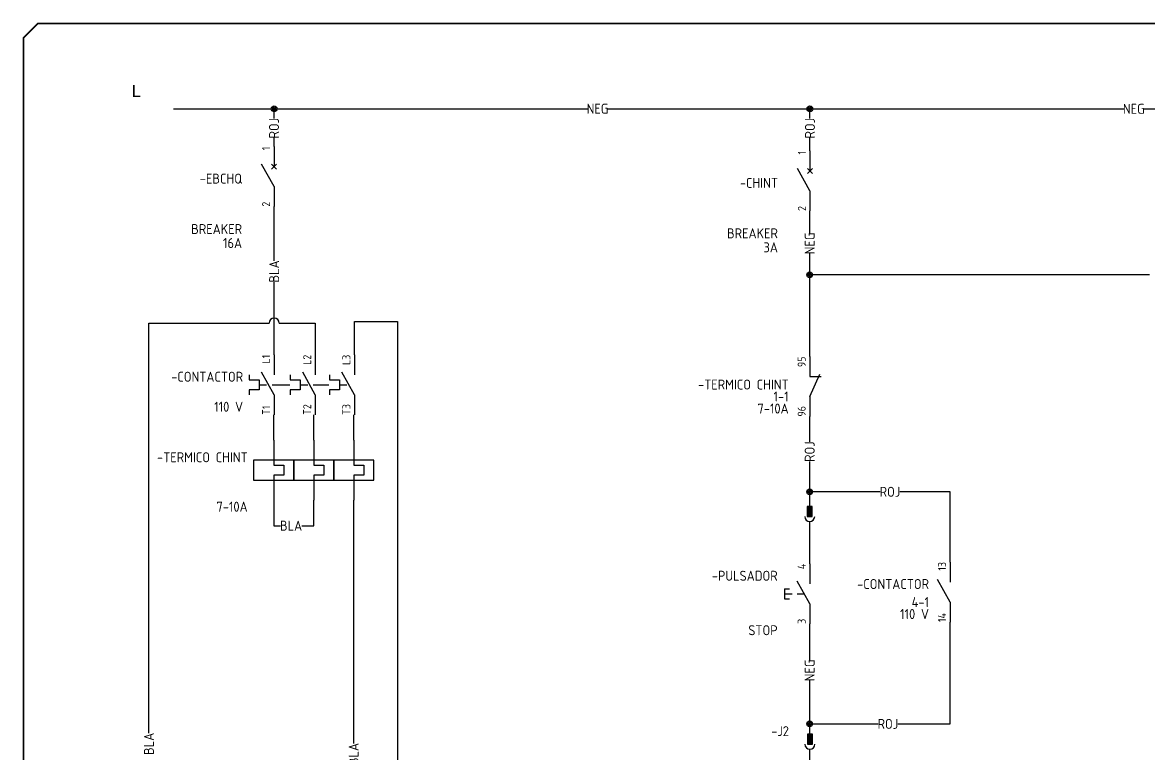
# Model space of a CAD drawing. Header units: inches. Extents: x 1 to 983, y 1 to 650.
# Drawn here: x 1 to 564, y 284 to 650 of the extents above; entities that cross this region are included whole.
import ezdxf
from ezdxf.enums import TextEntityAlignment as Align

# ---------------------------------------------------------------- set-up
doc = ezdxf.new("R2010")
doc.units = ezdxf.units.IN
doc.header["$MEASUREMENT"] = 0
for name, color, linetype in [('DESC', 150, 'Continuous'), ('DESCCHILD', 20, 'Continuous'), ('LINK', 9, 'Continuous'), ('LOC', 8, 'Continuous'), ('MISC', 7, 'Continuous'), ('SYMS', 7, 'Continuous'), ('TAGS', 150, 'Continuous'), ('TERMS', 123, 'Continuous'), ('TITLE', 7, 'Continuous'), ('WHT_12_THHN', 7, 'Continuous'), ('XREFCHILD', 134, 'Continuous')]:
    doc.layers.add(name, color=color, linetype=linetype)
doc.styles.get("Standard").update_dxf_attribs({"font": 'arial.ttf'})
doc.styles.add('WD_IEC', font='ISOCP2.shx', dxfattribs={"width": 0.9, "height": 4})

# ---------------------------------------------------------------- blocks, each defined once
blk = doc.blocks.new('NO_NUM_acade_title')
at = {"layer": 'TITLE', "const_width": 0.0312}
blk.add_lwpolyline([(30.594, 0.281), (30.594, 22.177), (30.344, 22.427), (0.281, 22.427), (0.031, 22.177), (0.031, 0.281), (0.281, 0.031), (30.344, 0.031)], close=True, dxfattribs=at)
blk = doc.blocks.new('VCB1')
for p, q in [((0, 7.5), (0, 2.5)), ((0, -2.5), (-3.12, 3.12)), ((0.62, 1.88), (-0.62, 3.12)), ((-0.62, 1.88), (0.62, 3.12)), ((0, -2.5), (0, -7.5))]:
    blk.add_line(p, q)
at = {"style": 'WD_IEC'}
for tag, p in [('INST', (-8, 5.25)), ('LOC', (-8, 1.75)), ('TAG1', (-8, -1.75)), ('RATING1', (-8, -6.35)), ('DESC1', (-8, -14.35)), ('DESC2', (-8, -17.85)), ('DESC3', (-8, -21.35))]:
    blk.add_attdef(tag, text='', height=2.5, dxfattribs=at).set_placement(p, align=Align.RIGHT)
blk.add_attdef('TERM01', text='', height=2, rotation=90, dxfattribs=at).set_placement((-1, 7.5), align=Align.RIGHT)
at = {"style": 'WD_IEC', "flags": 1}
for tag, p, height in [('X2TERM01', (0, 7.5), 0.32), ('MFG', (2.75, 6.5), 1.5), ('CAT', (2.75, 4), 1.5), ('X4LINK', (-2, 0), 0.32), ('X1LINK', (-0.5, 0), 0.32), ('X8TERM02', (0, -7.5), 0.32), ('ASSYCODE', (1, -9), 1), ('FAMILY', (1, -10.5), 1), ('CATDESC', (1, -12), 1), ('CONTACT', (1, -13.5), 1), ('COMMON', (2.25, -14.75), 1)]:
    blk.add_attdef(tag, p, '', height=height, dxfattribs=at)
at = {"style": 'WD_IEC'}
blk.add_attdef('TERM02', (-1, -7.5), '', height=2, rotation=90, dxfattribs=at)
at = {"lineweight": 15, "style": 'WD_IEC'}
blk.add_attdef('XREF', text='', height=2.5, dxfattribs=at).set_placement((-8, -10.35), align=Align.RIGHT)
blk = doc.blocks.new('WDDOT')
for radius in [0.72, 0.449, 0.223]:
    blk.add_circle((0, 0), radius)
blk = doc.blocks.new('VOL1')
for p, q in [((0, 7.5), (0, 1.25)), ((-5, 2.5), (-5, -2.5)), ((5, 2.5), (-5, 2.5)), ((0, 1.25), (2.5, 1.25)), ((2.5, 1.25), (2.5, -1.25)), ((5, -2.5), (5, 2.5)), ((-5, -2.5), (5, -2.5)), ((0, -1.25), (0, -7.5)), ((2.5, -1.25), (0, -1.25))]:
    blk.add_line(p, q)
at = {"style": 'WD_IEC'}
for tag, p in [('INST', (-6.5, 9)), ('LOC', (-6.5, 5.5)), ('TAG1', (-6.5, 2)), ('RATING1', (-6.5, -2.5)), ('XREF', (-6.5, -6.5)), ('DESC1', (-6.5, -10.35)), ('DESC2', (-6.5, -13.85)), ('DESC3', (-6.5, -17.35))]:
    blk.add_attdef(tag, text='', height=2.5, dxfattribs=at).set_placement(p, align=Align.RIGHT)
blk.add_attdef('TERM01', text='', height=2, rotation=90, dxfattribs=at).set_placement((-1, 7.5), align=Align.RIGHT)
at = {"style": 'WD_IEC', "flags": 1}
for tag, p, height in [('X2TERM01', (0, 7.5), 0.32), ('MFG', (2.75, 6.5), 1.5), ('CAT', (2.75, 4), 1.5), ('X4LINK', (-5, 0), 0.32), ('X1LINK', (5, 0), 0.32), ('ASSYCODE', (1, -4), 1), ('FAMILY', (1, -5.5), 1), ('X8TERM02', (0, -7.5), 0.32), ('CATDESC', (1, -7), 1)]:
    blk.add_attdef(tag, p, '', height=height, dxfattribs=at)
at = {"style": 'WD_IEC'}
blk.add_attdef('TERM02', (-1, -7.5), '', height=2, rotation=90, dxfattribs=at)
blk = doc.blocks.new('VOL2')
for p, q in [((0, 7.5), (0, 1.25)), ((-5, 2.5), (-5, -2.5)), ((5, 2.5), (-5, 2.5)), ((0, 1.25), (2.5, 1.25)), ((2.5, 1.25), (2.5, -1.25)), ((5, -2.5), (5, 2.5)), ((-5, -2.5), (5, -2.5)), ((0, -1.25), (0, -7.5)), ((2.5, -1.25), (0, -1.25))]:
    blk.add_line(p, q)
at = {"style": 'WD_IEC'}
for tag, p in [('INST', (-6.5, 9)), ('LOC', (-6.5, 5.5)), ('TAG2', (-6.5, 2)), ('RATING1', (-6.5, -2.5)), ('XREF', (-6.5, -6.5)), ('DESC1', (-6.5, -10.35)), ('DESC2', (-6.5, -13.85)), ('DESC3', (-6.5, -17.35))]:
    blk.add_attdef(tag, text='', height=2.5, dxfattribs=at).set_placement(p, align=Align.RIGHT)
blk.add_attdef('TERM01', text='', height=2, rotation=90, dxfattribs=at).set_placement((-1, 7.5), align=Align.RIGHT)
at = {"style": 'WD_IEC', "flags": 1}
for tag, p, height in [('X2TERM01', (0, 7.5), 0.32), ('X4LINK', (-5, 0), 0.32), ('X1LINK', (5, 0), 0.32), ('FAMILY', (1, -5.5), 1), ('X8TERM02', (0, -7.5), 0.32)]:
    blk.add_attdef(tag, p, '', height=height, dxfattribs=at)
at = {"style": 'WD_IEC'}
blk.add_attdef('TERM02', (-1, -7.5), '', height=2, rotation=90, dxfattribs=at)
blk = doc.blocks.new('VOL21')
for p, q in [((0, 7.5), (0, 2.5)), ((0, -2.5), (-3.125, 3.125)), ((-6.25, 2.5), (-6.25, 1.25)), ((-6.25, 1.25), (-3.75, 1.25)), ((-3.75, 1.25), (-3.75, -1.25)), ((-3.75, 0), (-1.875, 0)), ((-6.25, -1.25), (-6.25, -2.5)), ((-3.75, -1.25), (-6.25, -1.25)), ((0, -2.5), (0, -7.5))]:
    blk.add_line(p, q)
at = {"style": 'WD_IEC'}
for tag, p in [('INST', (-7.75, 6.75)), ('LOC', (-7.75, 3.75)), ('TAG2', (-7.75, 0.75)), ('XREF', (-7.75, -3.75)), ('DESC1', (-7.75, -6.75)), ('DESC2', (-7.75, -9.75)), ('DESC3', (-7.75, -12.75))]:
    blk.add_attdef(tag, text='', height=2.5, dxfattribs=at).set_placement(p, align=Align.RIGHT)
blk.add_attdef('TERM01', text='', height=2, rotation=90, dxfattribs=at).set_placement((-1, 7.5), align=Align.RIGHT)
at = {"style": 'WD_IEC', "flags": 1}
for tag, p, height in [('X2TERM01', (0, 7.5), 0.32), ('X4LINK', (-6.375, 0), 0.32), ('X1LINK', (-0.5, 0), 0.32), ('CONTACT', (4, -3.5), 1), ('FAMILY', (4, -5), 1), ('COMMON', (5.25, -4.75), 1), ('X8TERM02', (0, -7.5), 0.32)]:
    blk.add_attdef(tag, p, '', height=height, dxfattribs=at)
at = {"style": 'WD_IEC'}
blk.add_attdef('TERM02', (-1, -7.5), '', height=2, rotation=90, dxfattribs=at)
blk = doc.blocks.new('VPB11')
for p, q in [((0, 7.5), (0, 2.5)), ((0, -2.5), (-3.125, 3.125)), ((-6.25, 1.25), (-6.25, -1.25)), ((-6.25, 1.25), (-5, 1.25)), ((-6.25, 0), (-4.375, 0)), ((-3.125, 0), (-1.389, 0)), ((-6.25, -1.25), (-5, -1.25)), ((0, -2.5), (0, -7.5))]:
    blk.add_line(p, q)
at = {"style": 'WD_IEC'}
for tag, p in [('INST', (-8, 10.25)), ('LOC', (-8, 6.75)), ('TAG1', (-8, 3.25)), ('DESC1', (-8, -10.35)), ('DESC2', (-8, -13.85)), ('DESC3', (-8, -17.35))]:
    blk.add_attdef(tag, text='', height=2.5, dxfattribs=at).set_placement(p, align=Align.RIGHT)
blk.add_attdef('TERM01', text='', height=2, rotation=90, dxfattribs=at).set_placement((-1, 7.5), align=Align.RIGHT)
at = {"style": 'WD_IEC', "flags": 1}
for tag, p, height in [('X2TERM01', (0, 7.5), 0.32), ('CONTACT', (0.5, 4.5), 1), ('COMMON', (1.75, 3.25), 1), ('X1LINK', (0, 0), 0.32), ('ASSYCODE', (1, -4), 1), ('FAMILY', (1, -5.5), 1), ('X8TERM02', (0, -7.5), 0.32), ('CATDESC', (1, -7), 1)]:
    blk.add_attdef(tag, p, '', height=height, dxfattribs=at)
at = {"style": 'WD_IEC', "flags": 9}
for tag, p in [('MFG', (-8.5, -0.25)), ('CAT', (-8.5, -2.75))]:
    blk.add_attdef(tag, text='', height=1.5, dxfattribs=at).set_placement(p, align=Align.RIGHT)
at = {"style": 'WD_IEC'}
blk.add_attdef('TERM02', (-1, -7.5), '', height=2, rotation=90, dxfattribs=at)
at = {"lineweight": 15, "style": 'WD_IEC'}
blk.add_attdef('XREF', text='', height=2.5, dxfattribs=at).set_placement((-8, -6.35), align=Align.RIGHT)
blk = doc.blocks.new('VCR21')
for p, q in [((0, 7.5), (0, 2.5)), ((0, -2.5), (-3.12, 3.12)), ((0, -2.5), (0, -7.5))]:
    blk.add_line(p, q)
at = {"style": 'WD_IEC'}
for tag, p in [('INST', (-5.25, 6.75)), ('LOC', (-5.25, 3.75)), ('TAG2', (-5.25, 0.75)), ('XREF', (-5.25, -3.75)), ('DESC1', (-5.25, -6.75)), ('DESC2', (-5.25, -9.75)), ('DESC3', (-5.25, -12.75))]:
    blk.add_attdef(tag, text='', height=2.5, dxfattribs=at).set_placement(p, align=Align.RIGHT)
blk.add_attdef('TERM01', text='', height=2, rotation=90, dxfattribs=at).set_placement((-1, 7.5), align=Align.RIGHT)
at = {"style": 'WD_IEC', "flags": 1}
for tag, p, height in [('X2TERM01', (0, 7.5), 0.32), ('X4LINK', (-2.75, 0), 0.32), ('X1LINK', (-0.5, 0), 0.32), ('CONTACT', (4, -3.5), 1), ('FAMILY', (4, -5), 1), ('COMMON', (5.25, -4.75), 1), ('X8TERM02', (0, -7.5), 0.32)]:
    blk.add_attdef(tag, p, '', height=height, dxfattribs=at)
at = {"style": 'WD_IEC'}
blk.add_attdef('TERM02', (-1, -7.5), '', height=2, rotation=90, dxfattribs=at)
blk = doc.blocks.new('VC01PJ')
for p, q in [((0, 2.5), (0, 5)), ((0, -5), (0, -1.25))]:
    blk.add_line(p, q)
blk.add_lwpolyline([(-0.63, 0), (0.62, 0), (0.62, 2.5), (-0.63, 2.5)], close=True)
blk.add_arc((0, 0), 1.25, 180, 0)
blk.add_solid([(-0.63, 2.5), (-0.63, 0), (0.62, 2.5), (0.62, 0)])
at = {"style": 'WD_IEC'}
for tag, p in [('INST', (-5.25, 8)), ('LOC', (-5.25, 5)), ('TAG1', (-5.25, 2)), ('DESC1', (-5.25, -5.6)), ('DESC2', (-5.25, -8.6)), ('DESC3', (-5.25, -11.6))]:
    blk.add_attdef(tag, text='', height=2.5, dxfattribs=at).set_placement(p, align=Align.RIGHT)
blk.add_attdef('TERM02', text='', height=2, rotation=90, dxfattribs=at).set_placement((-1, 5), align=Align.RIGHT)
at = {"style": 'WD_IEC', "flags": 1}
for tag, p, height in [('X2TERM02', (0, 5), 0.32), ('X2TERMDESC02', (0, 4.48), 0.32), ('MFG', (2.75, 4), 1.5), ('CAT', (2.75, 1.5), 1.5), ('X4LINK', (-1.25, 1.25), 0.32), ('X1LINK', (1.25, 1.25), 0.32), ('ASSYCODE', (2.75, -2.75), 1), ('X8TERM01', (0, -5), 0.32), ('X8TERMDESC01', (0, -5.52), 0.32), ('FAMILY', (2.75, -4.25), 1), ('CATDESC', (2.75, -5.75), 1)]:
    blk.add_attdef(tag, p, '', height=height, dxfattribs=at)
at = {"style": 'WD_IEC'}
blk.add_attdef('TERM01', (-1, -5), '', height=2, rotation=90, dxfattribs=at)
blk = doc.blocks.new('VC02PJ')
for p, q in [((0, 2.5), (0, 5)), ((0, -5), (0, -1.25))]:
    blk.add_line(p, q)
blk.add_lwpolyline([(-0.63, 0), (0.62, 0), (0.62, 2.5), (-0.63, 2.5)], close=True)
blk.add_arc((0, 0), 1.25, 180, 0)
blk.add_solid([(-0.63, 2.5), (-0.63, 0), (0.62, 2.5), (0.62, 0)])
at = {"style": 'WD_IEC'}
for tag, p in [('INST', (-5.25, 8)), ('LOC', (-5.25, 5)), ('TAG2', (-5.25, 2)), ('DESC1', (-5.25, -5.6)), ('DESC2', (-5.25, -8.6)), ('DESC3', (-5.25, -11.6))]:
    blk.add_attdef(tag, text='', height=2.5, dxfattribs=at).set_placement(p, align=Align.RIGHT)
blk.add_attdef('TERM02', text='', height=2, rotation=90, dxfattribs=at).set_placement((-1, 5), align=Align.RIGHT)
at = {"style": 'WD_IEC', "flags": 1}
for tag, p, height in [('X2TERM02', (0, 5), 0.32), ('X2TERMDESC02', (0, 4.48), 0.32), ('X4LINK', (-1.25, 1.25), 0.32), ('X1LINK', (1.25, 1.25), 0.32), ('X8TERM01', (0, -5), 0.32), ('X8TERMDESC01', (0, -5.52), 0.32), ('FAMILY', (2.75, -4.25), 1)]:
    blk.add_attdef(tag, p, '', height=height, dxfattribs=at)
at = {"style": 'WD_IEC'}
blk.add_attdef('TERM01', (-1, -5), '', height=2, rotation=90, dxfattribs=at)
blk = doc.blocks.new('VT0_LGENERIC')
at = {"style": 'WD_IEC'}
blk.add_attdef('COLOR', text='', height=2.5, rotation=90, dxfattribs=at).set_placement((0, 0), align=Align.MIDDLE_CENTER)
at = {"style": 'WD_IEC', "flags": 1}
for tag, p in [('X2TERM01', (0, 4)), ('X8TERM01', (0, -4))]:
    blk.add_attdef(tag, p, '', height=0.16, rotation=90, dxfattribs=at)
at = {"style": 'WD_IEC'}
for tag, p in [('X2_TINY_DOT_DONT_REMOVE', (0, 4)), ('X8_TINY_DOT_DONT_REMOVE', (0, -4))]:
    blk.add_attdef(tag, p, '', height=0.0001, rotation=90, dxfattribs=at)
blk = doc.blocks.new('HT0_LGENERIC')
at = {"style": 'WD_IEC'}
blk.add_attdef('COLOR', text='', height=2.5, dxfattribs=at).set_placement((0, 0), align=Align.MIDDLE_CENTER)
for tag, p in [('X4_TINY_DOT_DONT_REMOVE', (-2.5, 0)), ('X1_TINY_DOT_DONT_REMOVE', (2.5, 0))]:
    blk.add_attdef(tag, p, '', height=0.002, dxfattribs=at)
at = {"style": 'WD_IEC', "flags": 1}
for tag, p in [('X4TERM01', (-2.5, 0)), ('X1TERM01', (2.5, 0))]:
    blk.add_attdef(tag, p, '', height=0.2, dxfattribs=at)
blk = doc.blocks.new('VCR22')
for p, q in [((0, 7.5), (0, 2.5)), ((0, -2.5), (2.5, 3.12)), ((0, 2.5), (2.87, 2.5)), ((0, -2.5), (0, -7.5))]:
    blk.add_line(p, q)
at = {"style": 'WD_IEC'}
for tag, p in [('INST', (-5.25, 5.25)), ('LOC', (-5.25, 2.25)), ('TAG2', (-5.25, -0.75)), ('XREF', (-5.25, -3.75)), ('DESC1', (-5.25, -6.75)), ('DESC2', (-5.25, -9.75)), ('DESC3', (-5.25, -12.75))]:
    blk.add_attdef(tag, text='', height=2.5, dxfattribs=at).set_placement(p, align=Align.RIGHT)
blk.add_attdef('TERM01', text='', height=2, rotation=90, dxfattribs=at).set_placement((-1, 7.5), align=Align.RIGHT)
at = {"style": 'WD_IEC', "flags": 1}
for tag, p, height in [('X2TERM01', (0, 7.5), 0.32), ('X4LINK', (-0.55, 0), 0.32), ('X1LINK', (1.92, 0), 0.32), ('CONTACT', (4, -3.5), 1), ('FAMILY', (4, -5), 1), ('COMMON', (5.25, -4.75), 1), ('X8TERM02', (0, -7.5), 0.32)]:
    blk.add_attdef(tag, p, '', height=height, dxfattribs=at)
at = {"style": 'WD_IEC'}
blk.add_attdef('TERM02', (-1, -7.5), '', height=2, rotation=90, dxfattribs=at)

msp = doc.modelspace()

# ---------------------------------------------------------------- linework, layer by layer
at = {"layer": 'LINK'}
for points in [[(125.79, 468.58), (134.55, 468.58)], [(146.3, 468.58), (154.13, 468.58)], [(136.55, 425.86), (136.55, 425.86)], [(156.55, 425.86), (156.55, 425.86)]]:
    msp.add_lwpolyline(points, dxfattribs=at)
at = {"layer": 'WHT_12_THHN'}
for p, q in [((76.5, 606.5), (283.33, 606.5)), ((126.79, 601.68), (126.79, 606.5)), ((293.42, 606.5), (551.32, 606.5)), ((394.51, 601.68), (394.51, 606.5)), ((561.41, 606.5), (840.64, 606.5)), ((126.79, 587.57), (126.79, 591.88)), ((394.51, 585.44), (394.51, 591.88)), ((126.79, 530.49), (126.79, 557.57)), ((394.38, 544.26), (394.38, 555.44)), ((394.38, 482.69), (394.38, 534.17)), ((126.79, 483.58), (126.79, 519.9)), ((564.17, 523.53), (394.38, 523.53)), ((64.21, 499.38), (124.25, 499.38)), ((64.21, 294.45), (64.21, 499.38)), ((129.33, 499.38), (147.3, 499.38)), ((147.3, 499.38), (147.3, 483.58)), ((166.88, 483.58), (166.88, 500.17)), ((166.88, 500.17), (188.4, 500.17)), ((188.4, 500.17), (188.4, 235.16)), ((126.55, 440.86), (126.55, 453.58)), ((146.55, 440.86), (146.55, 453.58)), ((166.55, 440.86), (166.55, 453.58)), ((394.38, 440.07), (394.38, 452.69)), ((394.38, 424.72), (394.38, 430.27)), ((394.38, 414.63), (394.38, 424.72)), ((429.59, 415.09), (394.38, 415.09)), ((394.38, 412.73), (394.38, 414.63)), ((464.52, 415.09), (439.39, 415.09)), ((464.52, 380.01), (464.52, 415.09)), ((126.55, 410.86), (126.55, 398.16)), ((146.55, 398.16), (146.55, 410.86)), ((166.55, 289.35), (166.55, 410.86)), ((126.55, 398.16), (129.95, 398.16)), ((140.54, 398.16), (146.55, 398.16)), ((394.38, 379.14), (394.38, 392.73)), ((394.38, 330.91), (394.38, 349.14)), ((464.52, 299.14), (464.52, 350.01)), ((394.38, 299.02), (394.38, 320.82)), ((394.38, 299.14), (428.57, 299.14)), ((438.37, 299.14), (464.52, 299.14))]:
    msp.add_line(p, q, dxfattribs=at)
msp.add_arc((126.79, 499.38), 2.54, 0, 180, dxfattribs=at)

# ---------------------------------------------------------------- block references
at = {"layer": 'LOC', "color": 7, "xscale": 28.93527259246057, "yscale": 28.93527259246057, "zscale": 28.93527259246057}
msp.add_blockref('NO_NUM_acade_title', (0.61, 0.18), dxfattribs=at)
at = {"layer": 'SYMS'}
ref = msp.add_blockref('HT0_LGENERIC', (288.38, 606.5), dxfattribs=dict(at, xscale=2, yscale=2, zscale=2))
ref.add_attrib('X4_TINY_DOT_DONT_REMOVE', '.', (283.33, 606.5), dxfattribs={"layer": 'MISC', "height": 0.004, "style": 'WD_IEC'})
ref.add_attrib('X1_TINY_DOT_DONT_REMOVE', '.', (293.42, 606.5), dxfattribs={"layer": 'MISC', "height": 0.004, "style": 'WD_IEC'})
ref.add_attrib('COLOR', 'NEG', dxfattribs={"layer": 'MISC', "height": 5, "style": 'WD_IEC'}).set_placement((288.38, 606.5), align=Align.MIDDLE_CENTER)
ref = msp.add_blockref('HT0_LGENERIC', (556.36, 606.44), dxfattribs=dict(at, xscale=2, yscale=2, zscale=2))
ref.add_attrib('X4_TINY_DOT_DONT_REMOVE', '.', (551.32, 606.44), dxfattribs={"layer": 'MISC', "height": 0.004, "style": 'WD_IEC'})
ref.add_attrib('X1_TINY_DOT_DONT_REMOVE', '.', (561.41, 606.44), dxfattribs={"layer": 'MISC', "height": 0.004, "style": 'WD_IEC'})
ref.add_attrib('COLOR', 'NEG', dxfattribs={"layer": 'MISC', "height": 5, "style": 'WD_IEC'}).set_placement((556.36, 606.44), align=Align.MIDDLE_CENTER)
at = {"layer": 'SYMS', "xscale": 2, "yscale": 2, "zscale": 2}
for name, p in [('WDDOT', (126.79, 606.5)), ('WDDOT', (394.51, 606.5)), ('WDDOT', (394.38, 523.53)), ('VOL2', (146.55, 425.86)), ('VOL2', (166.55, 425.86)), ('VC02PJ', (394.38, 402.73)), ('WDDOT', (394.38, 415.09)), ('WDDOT', (394.38, 299.14))]:
    msp.add_blockref(name, p, dxfattribs=at)
at = {"layer": 'SYMS'}
ref = msp.add_blockref('VT0_LGENERIC', (126.71, 596.78), dxfattribs=dict(at, xscale=2, yscale=2, zscale=2))
ref.add_attrib('X8_TINY_DOT_DONT_REMOVE', '.', (126.71, 591.88), dxfattribs={"layer": 'MISC', "height": 0.0002, "rotation": 90, "style": 'WD_IEC'})
ref.add_attrib('X2_TINY_DOT_DONT_REMOVE', '.', (126.71, 601.68), dxfattribs={"layer": 'MISC', "height": 0.0002, "rotation": 90, "style": 'WD_IEC'})
ref.add_attrib('COLOR', 'ROJ', dxfattribs={"layer": 'MISC', "height": 5, "rotation": 90, "style": 'WD_IEC'}).set_placement((126.71, 596.78), align=Align.MIDDLE_CENTER)
ref = msp.add_blockref('VT0_LGENERIC', (394.51, 596.78), dxfattribs=dict(at, xscale=2, yscale=2, zscale=2))
ref.add_attrib('X8_TINY_DOT_DONT_REMOVE', '.', (394.51, 591.88), dxfattribs={"layer": 'MISC', "height": 0.0002, "rotation": 90, "style": 'WD_IEC'})
ref.add_attrib('X2_TINY_DOT_DONT_REMOVE', '.', (394.51, 601.68), dxfattribs={"layer": 'MISC', "height": 0.0002, "rotation": 90, "style": 'WD_IEC'})
ref.add_attrib('COLOR', 'ROJ', dxfattribs={"layer": 'MISC', "height": 5, "rotation": 90, "style": 'WD_IEC'}).set_placement((394.51, 596.78), align=Align.MIDDLE_CENTER)
ref = msp.add_blockref('VCB1', (126.77, 572.57), dxfattribs=dict(at, xscale=2, yscale=2, zscale=2))
ref.add_attrib('TERM02', '2', (124.77, 557.57), dxfattribs={"layer": 'TERMS', "height": 4, "rotation": 90, "style": 'WD_IEC'})
ref.add_attrib('TERM01', '1', dxfattribs={"layer": 'TERMS', "height": 4, "rotation": 90, "style": 'WD_IEC'}).set_placement((124.77, 587.57), align=Align.RIGHT)
ref.add_attrib('DESC2', '16A', dxfattribs={"layer": 'DESC', "height": 5, "style": 'WD_IEC'}).set_placement((110.77, 536.87), align=Align.RIGHT)
ref.add_attrib('DESC1', 'BREAKER', dxfattribs={"layer": 'DESC', "height": 5, "style": 'WD_IEC'}).set_placement((110.77, 543.87), align=Align.RIGHT)
ref.add_attrib('TAG1', '-EBCHQ', dxfattribs={"layer": 'TAGS', "height": 5, "style": 'WD_IEC'}).set_placement((110.77, 569.07), align=Align.RIGHT)
ref = msp.add_blockref('VCB1', (394.51, 570.44), dxfattribs=dict(at, xscale=2, yscale=2, zscale=2))
ref.add_attrib('TERM02', '2', (392.51, 555.44), dxfattribs={"layer": 'TERMS', "height": 4, "rotation": 90, "style": 'WD_IEC'})
ref.add_attrib('TERM01', '1', dxfattribs={"layer": 'TERMS', "height": 4, "rotation": 90, "style": 'WD_IEC'}).set_placement((392.51, 585.44), align=Align.RIGHT)
ref.add_attrib('DESC2', '3A', dxfattribs={"layer": 'DESC', "height": 5, "style": 'WD_IEC'}).set_placement((378.51, 534.74), align=Align.RIGHT)
ref.add_attrib('DESC1', 'BREAKER', dxfattribs={"layer": 'DESC', "height": 5, "style": 'WD_IEC'}).set_placement((378.51, 541.74), align=Align.RIGHT)
ref.add_attrib('TAG1', '-CHINT', dxfattribs={"layer": 'TAGS', "height": 5, "style": 'WD_IEC'}).set_placement((378.51, 566.94), align=Align.RIGHT)
ref = msp.add_blockref('VT0_LGENERIC', (394.38, 539.21), dxfattribs=dict(at, xscale=2, yscale=2, zscale=2))
ref.add_attrib('X8_TINY_DOT_DONT_REMOVE', '.', (394.38, 534.17), dxfattribs={"layer": 'MISC', "height": 0.0002, "rotation": 90, "style": 'WD_IEC'})
ref.add_attrib('X2_TINY_DOT_DONT_REMOVE', '.', (394.38, 544.26), dxfattribs={"layer": 'MISC', "height": 0.0002, "rotation": 90, "style": 'WD_IEC'})
ref.add_attrib('COLOR', 'NEG', dxfattribs={"layer": 'MISC', "height": 5, "rotation": 90, "style": 'WD_IEC'}).set_placement((394.38, 539.21), align=Align.MIDDLE_CENTER)
ref = msp.add_blockref('VT0_LGENERIC', (126.79, 525.19), dxfattribs=dict(at, xscale=2, yscale=2, zscale=2))
ref.add_attrib('X8_TINY_DOT_DONT_REMOVE', '.', (126.79, 519.9), dxfattribs={"layer": 'MISC', "height": 0.0002, "rotation": 90, "style": 'WD_IEC'})
ref.add_attrib('X2_TINY_DOT_DONT_REMOVE', '.', (126.79, 530.49), dxfattribs={"layer": 'MISC', "height": 0.0002, "rotation": 90, "style": 'WD_IEC'})
ref.add_attrib('COLOR', 'BLA', dxfattribs={"layer": 'MISC', "height": 5, "rotation": 90, "style": 'WD_IEC'}).set_placement((126.79, 525.19), align=Align.MIDDLE_CENTER)
ref = msp.add_blockref('VOL21', (126.79, 468.58), dxfattribs=dict(at, xscale=2, yscale=2, zscale=2))
ref.add_attrib('TERM02', 'T1', (124.79, 453.58), dxfattribs={"layer": 'TERMS', "height": 4, "rotation": 90, "style": 'WD_IEC'})
ref.add_attrib('TERM01', 'L1', dxfattribs={"layer": 'TERMS', "height": 4, "rotation": 90, "style": 'WD_IEC'}).set_placement((124.79, 483.58), align=Align.RIGHT)
ref.add_attrib('DESC1', '110 V', dxfattribs={"layer": 'DESCCHILD', "height": 5, "style": 'WD_IEC'}).set_placement((111.29, 455.08), align=Align.RIGHT)
ref.add_attrib('TAG2', '-CONTACTOR', dxfattribs={"layer": 'TAGS', "height": 5, "style": 'WD_IEC'}).set_placement((111.29, 470.08), align=Align.RIGHT)
ref = msp.add_blockref('VOL21', (147.3, 468.58), dxfattribs=dict(at, xscale=2, yscale=2, zscale=2))
ref.add_attrib('TERM02', 'T2', (145.3, 453.58), dxfattribs={"layer": 'TERMS', "height": 4, "rotation": 90, "style": 'WD_IEC'})
ref.add_attrib('TERM01', 'L2', dxfattribs={"layer": 'TERMS', "height": 4, "rotation": 90, "style": 'WD_IEC'}).set_placement((145.3, 483.58), align=Align.RIGHT)
ref = msp.add_blockref('VOL21', (166.88, 468.58), dxfattribs=dict(at, xscale=2, yscale=2, zscale=2))
ref.add_attrib('TERM02', 'T3', (164.88, 453.58), dxfattribs={"layer": 'TERMS', "height": 4, "rotation": 90, "style": 'WD_IEC'})
ref.add_attrib('TERM01', 'L3', dxfattribs={"layer": 'TERMS', "height": 4, "rotation": 90, "style": 'WD_IEC'}).set_placement((164.88, 483.58), align=Align.RIGHT)
ref = msp.add_blockref('VCR22', (394.38, 467.69), dxfattribs=dict(at, xscale=2, yscale=2, zscale=2))
ref.add_attrib('TERM02', '96', (392.38, 452.69), dxfattribs={"layer": 'TERMS', "height": 4, "rotation": 90, "style": 'WD_IEC'})
ref.add_attrib('TERM01', '95', dxfattribs={"layer": 'TERMS', "height": 4, "rotation": 90, "style": 'WD_IEC'}).set_placement((392.38, 482.69), align=Align.RIGHT)
ref.add_attrib('XREF', '1-1', dxfattribs={"layer": 'XREFCHILD', "height": 5, "style": 'WD_IEC'}).set_placement((383.88, 460.19), align=Align.RIGHT)
ref.add_attrib('DESC1', '7-10A', dxfattribs={"layer": 'DESCCHILD', "height": 5, "style": 'WD_IEC'}).set_placement((383.88, 454.19), align=Align.RIGHT)
ref.add_attrib('TAG2', '-TERMICO CHINT', dxfattribs={"layer": 'TAGS', "height": 5, "style": 'WD_IEC'}).set_placement((383.88, 466.19), align=Align.RIGHT)
ref = msp.add_blockref('VOL1', (126.55, 425.86), dxfattribs=dict(at, xscale=2, yscale=2, zscale=2))
ref.add_attrib('DESC1', '7-10A', dxfattribs={"layer": 'DESC', "height": 5, "style": 'WD_IEC'}).set_placement((113.55, 405.16), align=Align.RIGHT)
ref.add_attrib('TAG1', '-TERMICO CHINT', dxfattribs={"layer": 'TAGS', "height": 5, "style": 'WD_IEC'}).set_placement((113.55, 429.86), align=Align.RIGHT)
ref = msp.add_blockref('VT0_LGENERIC', (394.38, 435.17), dxfattribs=dict(at, xscale=2, yscale=2, zscale=2))
ref.add_attrib('X8_TINY_DOT_DONT_REMOVE', '.', (394.38, 430.27), dxfattribs={"layer": 'MISC', "height": 0.0002, "rotation": 90, "style": 'WD_IEC'})
ref.add_attrib('X2_TINY_DOT_DONT_REMOVE', '.', (394.38, 440.07), dxfattribs={"layer": 'MISC', "height": 0.0002, "rotation": 90, "style": 'WD_IEC'})
ref.add_attrib('COLOR', 'ROJ', dxfattribs={"layer": 'MISC', "height": 5, "rotation": 90, "style": 'WD_IEC'}).set_placement((394.38, 435.17), align=Align.MIDDLE_CENTER)
ref = msp.add_blockref('HT0_LGENERIC', (434.49, 415.09), dxfattribs=dict(at, xscale=2, yscale=2, zscale=2))
ref.add_attrib('X4_TINY_DOT_DONT_REMOVE', '.', (429.59, 415.09), dxfattribs={"layer": 'MISC', "height": 0.004, "style": 'WD_IEC'})
ref.add_attrib('X1_TINY_DOT_DONT_REMOVE', '.', (439.39, 415.09), dxfattribs={"layer": 'MISC', "height": 0.004, "style": 'WD_IEC'})
ref.add_attrib('COLOR', 'ROJ', dxfattribs={"layer": 'MISC', "height": 5, "style": 'WD_IEC'}).set_placement((434.49, 415.09), align=Align.MIDDLE_CENTER)
ref = msp.add_blockref('HT0_LGENERIC', (135.24, 398.16), dxfattribs=dict(at, xscale=2, yscale=2, zscale=2))
ref.add_attrib('X4_TINY_DOT_DONT_REMOVE', '.', (129.95, 398.16), dxfattribs={"layer": 'MISC', "height": 0.004, "style": 'WD_IEC'})
ref.add_attrib('X1_TINY_DOT_DONT_REMOVE', '.', (140.54, 398.16), dxfattribs={"layer": 'MISC', "height": 0.004, "style": 'WD_IEC'})
ref.add_attrib('COLOR', 'BLA', dxfattribs={"layer": 'MISC', "height": 5, "style": 'WD_IEC'}).set_placement((135.24, 398.16), align=Align.MIDDLE_CENTER)
ref = msp.add_blockref('VPB11', (394.38, 364.14), dxfattribs=dict(at, xscale=2, yscale=2, zscale=2))
ref.add_attrib('TERM02', '3', (392.38, 349.14), dxfattribs={"layer": 'TERMS', "height": 4, "rotation": 90, "style": 'WD_IEC'})
ref.add_attrib('TERM01', '4', dxfattribs={"layer": 'TERMS', "height": 4, "rotation": 90, "style": 'WD_IEC'}).set_placement((392.38, 379.14), align=Align.RIGHT)
ref.add_attrib('DESC1', 'STOP', dxfattribs={"layer": 'DESC', "height": 5, "style": 'WD_IEC'}).set_placement((378.38, 343.44), align=Align.RIGHT)
ref.add_attrib('TAG1', '-PULSADOR', dxfattribs={"layer": 'TAGS', "height": 5, "style": 'WD_IEC'}).set_placement((378.38, 370.64), align=Align.RIGHT)
ref = msp.add_blockref('VCR21', (464.52, 365.01), dxfattribs=dict(at, xscale=2, yscale=2, zscale=2))
ref.add_attrib('TERM02', '14', (462.52, 350.01), dxfattribs={"layer": 'TERMS', "height": 4, "rotation": 90, "style": 'WD_IEC'})
ref.add_attrib('TERM01', '13', dxfattribs={"layer": 'TERMS', "height": 4, "rotation": 90, "style": 'WD_IEC'}).set_placement((462.52, 380.01), align=Align.RIGHT)
ref.add_attrib('XREF', '4-1', dxfattribs={"layer": 'XREFCHILD', "height": 5, "style": 'WD_IEC'}).set_placement((454.02, 357.51), align=Align.RIGHT)
ref.add_attrib('DESC1', '110 V', dxfattribs={"layer": 'DESCCHILD', "height": 5, "style": 'WD_IEC'}).set_placement((454.02, 351.51), align=Align.RIGHT)
ref.add_attrib('TAG2', '-CONTACTOR', dxfattribs={"layer": 'TAGS', "height": 5, "style": 'WD_IEC'}).set_placement((454.02, 366.51), align=Align.RIGHT)
ref = msp.add_blockref('VT0_LGENERIC', (394.38, 325.87), dxfattribs=dict(at, xscale=2, yscale=2, zscale=2))
ref.add_attrib('X8_TINY_DOT_DONT_REMOVE', '.', (394.38, 320.82), dxfattribs={"layer": 'MISC', "height": 0.0002, "rotation": 90, "style": 'WD_IEC'})
ref.add_attrib('X2_TINY_DOT_DONT_REMOVE', '.', (394.38, 330.91), dxfattribs={"layer": 'MISC', "height": 0.0002, "rotation": 90, "style": 'WD_IEC'})
ref.add_attrib('COLOR', 'NEG', dxfattribs={"layer": 'MISC', "height": 5, "rotation": 90, "style": 'WD_IEC'}).set_placement((394.38, 325.87), align=Align.MIDDLE_CENTER)
ref = msp.add_blockref('VC01PJ', (394.51, 289.02), dxfattribs=dict(at, xscale=2, yscale=2, zscale=2))
ref.add_attrib('TAG1', '-J2', dxfattribs={"layer": 'TAGS', "height": 5, "style": 'WD_IEC'}).set_placement((384.01, 293.02), align=Align.RIGHT)
ref = msp.add_blockref('HT0_LGENERIC', (433.47, 299.14), dxfattribs=dict(at, xscale=2, yscale=2, zscale=2))
ref.add_attrib('X4_TINY_DOT_DONT_REMOVE', '.', (428.57, 299.14), dxfattribs={"layer": 'MISC', "height": 0.004, "style": 'WD_IEC'})
ref.add_attrib('X1_TINY_DOT_DONT_REMOVE', '.', (438.37, 299.14), dxfattribs={"layer": 'MISC', "height": 0.004, "style": 'WD_IEC'})
ref.add_attrib('COLOR', 'ROJ', dxfattribs={"layer": 'MISC', "height": 5, "style": 'WD_IEC'}).set_placement((433.47, 299.14), align=Align.MIDDLE_CENTER)
ref = msp.add_blockref('VT0_LGENERIC', (64.21, 289.16), dxfattribs=dict(at, xscale=2, yscale=2, zscale=2))
ref.add_attrib('X8_TINY_DOT_DONT_REMOVE', '.', (64.21, 283.86), dxfattribs={"layer": 'MISC', "height": 0.0002, "rotation": 90, "style": 'WD_IEC'})
ref.add_attrib('X2_TINY_DOT_DONT_REMOVE', '.', (64.21, 294.45), dxfattribs={"layer": 'MISC', "height": 0.0002, "rotation": 90, "style": 'WD_IEC'})
ref.add_attrib('COLOR', 'BLA', dxfattribs={"layer": 'MISC', "height": 5, "rotation": 90, "style": 'WD_IEC'}).set_placement((64.21, 289.16), align=Align.MIDDLE_CENTER)
ref = msp.add_blockref('VT0_LGENERIC', (166.55, 284.06), dxfattribs=dict(at, xscale=2, yscale=2, zscale=2))
ref.add_attrib('X8_TINY_DOT_DONT_REMOVE', '.', (166.55, 278.76), dxfattribs={"layer": 'MISC', "height": 0.0002, "rotation": 90, "style": 'WD_IEC'})
ref.add_attrib('X2_TINY_DOT_DONT_REMOVE', '.', (166.55, 289.35), dxfattribs={"layer": 'MISC', "height": 0.0002, "rotation": 90, "style": 'WD_IEC'})
ref.add_attrib('COLOR', 'BLA', dxfattribs={"layer": 'MISC', "height": 5, "rotation": 90, "style": 'WD_IEC'}).set_placement((166.55, 284.06), align=Align.MIDDLE_CENTER)

# ---------------------------------------------------------------- texts
msp.add_text('L', height=6).set_placement((55.56, 612.41))

doc.saveas('drawing.dxf')
